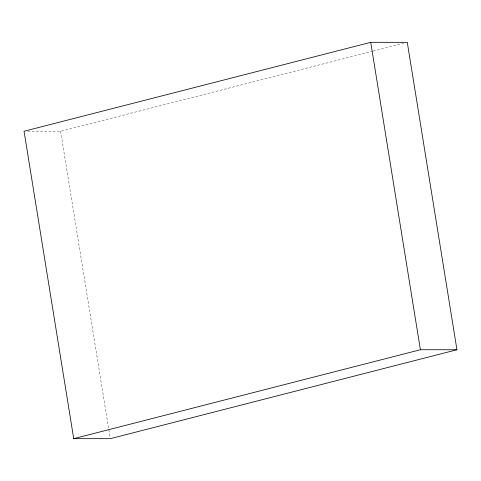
<?xml version="1.0" encoding="UTF-8"?>
<svg xmlns="http://www.w3.org/2000/svg" width="481" height="481" viewBox="0 0 481 481"><rect width="100%" height="100%" fill="white"/><g stroke="black" fill="none" stroke-linecap="round" stroke-linejoin="round"><path stroke-width="0.36" stroke-dasharray="2.4 1.8" d="M27.778 131.259L60.6 131.265L372.396 51.287M373.118 51.1L403.643 43.266M60.6 131.265L110.149 437.932"/><path stroke-width="0.72" d="M370.731 42.328L24.05 131.253L73.719 438.666L110.269 438.672L456.95 349.747L407.281 42.334L370.731 42.328L420.4 349.735L456.95 349.747M73.719 438.666L420.4 349.735"/></g></svg>
